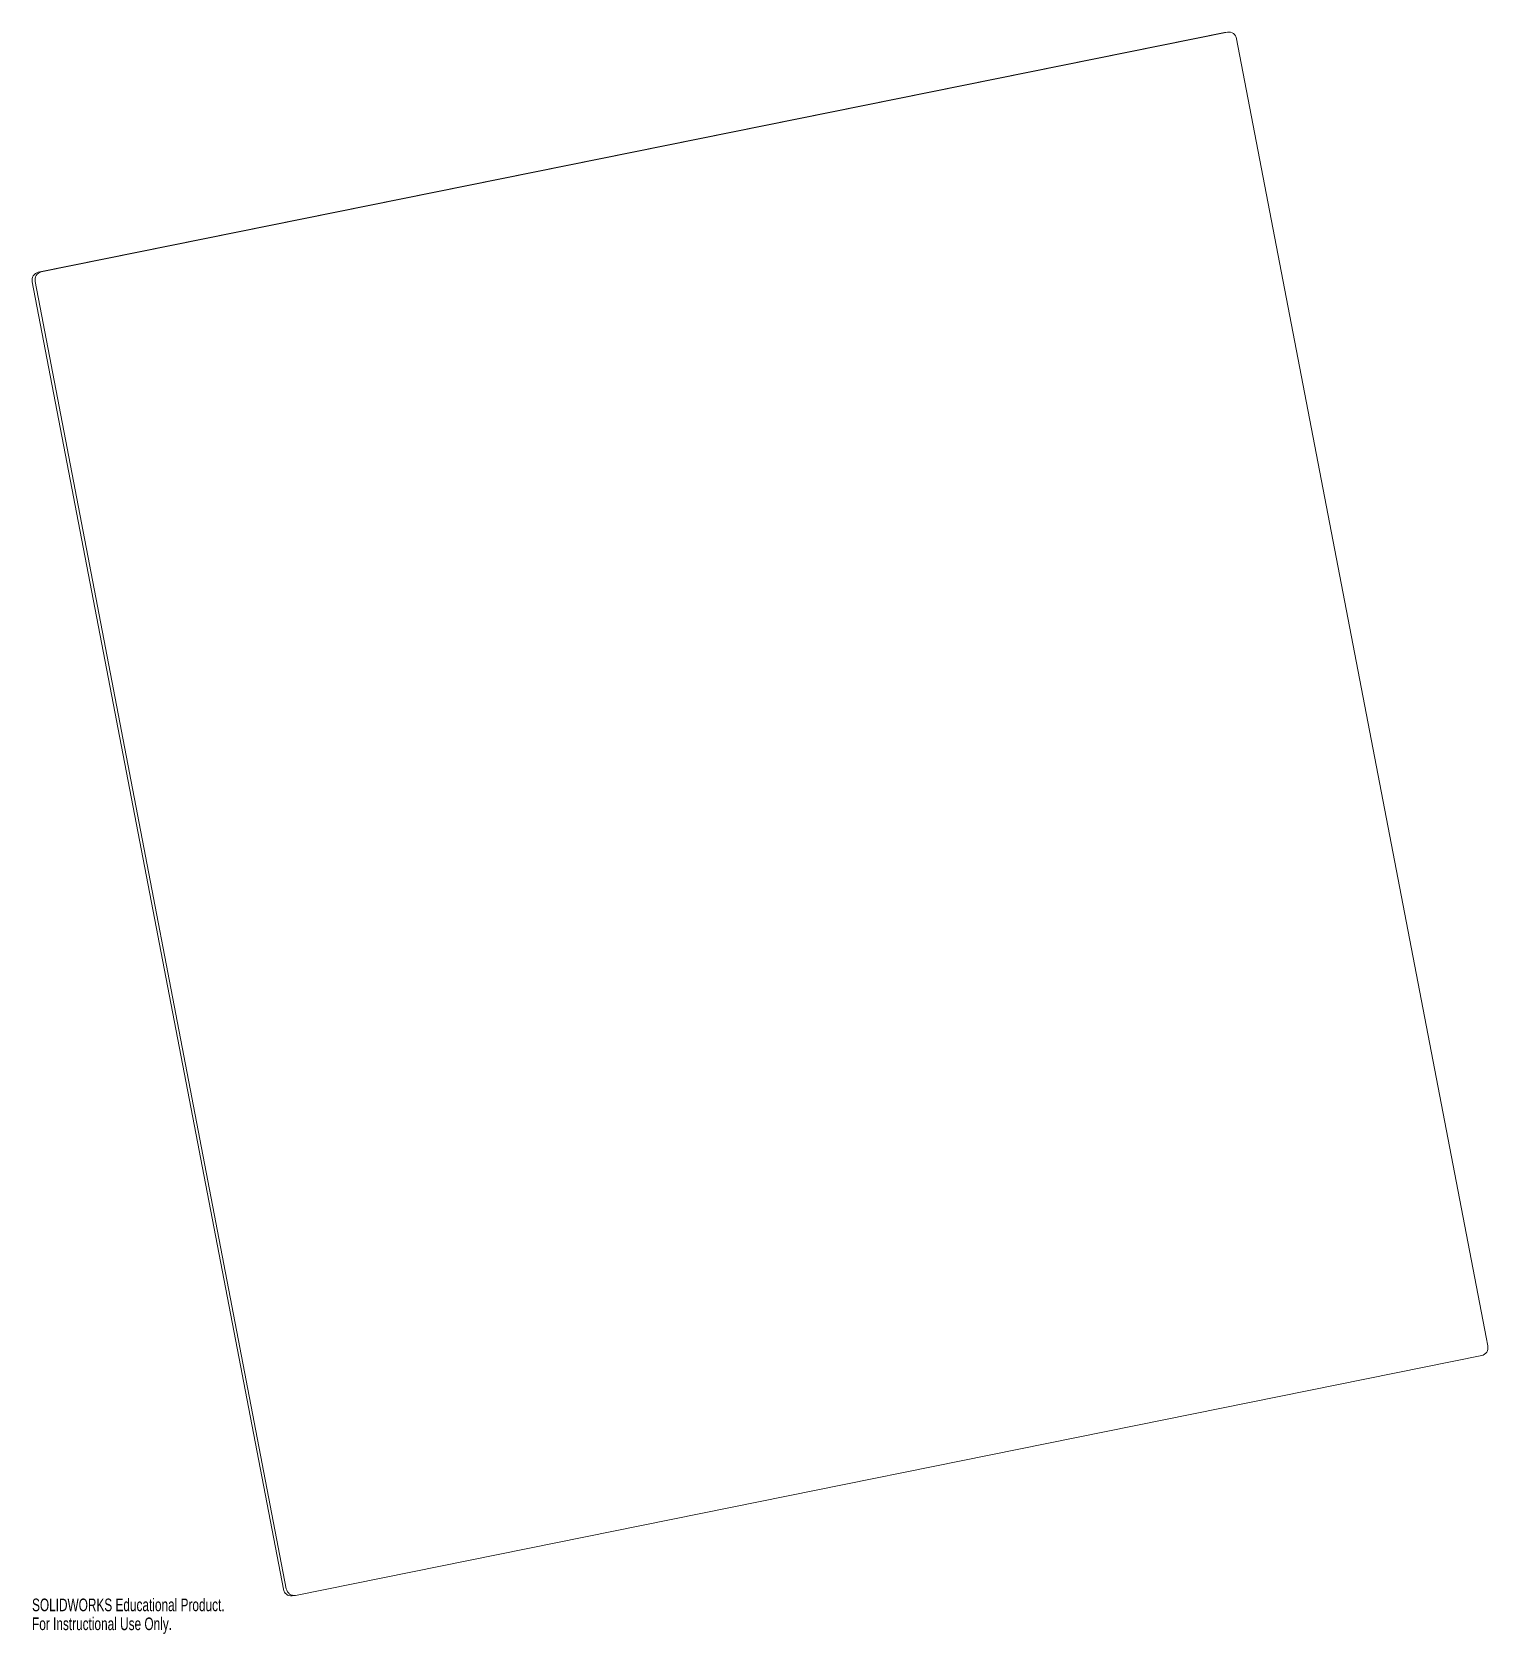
# Model space of a CAD drawing. Header units: inches. Extents: x -10.9 to 11, y -12.4 to 11.8.
import ezdxf

# ---------------------------------------------------------------- set-up
doc = ezdxf.new("R2010")
doc.units = ezdxf.units.IN
doc.header["$MEASUREMENT"] = 0
doc.styles.add('SLDTEXTSTYLE0', font='TXT', dxfattribs={"width": 0.7})

msp = doc.modelspace()

# ---------------------------------------------------------------- linework, layer by layer
at = {"color": 7, "linetype": 'Continuous', "lineweight": 15}
for p, q in [((7.02, 11.777), (-10.85, 8.164)), ((7.064, 11.782), (-10.806, 8.17)), ((7.028, 11.778), (7.02, 11.777)), ((7.072, 11.784), (7.028, 11.778)), ((10.985, -8.013), (7.202, 11.683)), ((-10.941, 8.018), (-7.158, -11.677)), ((-10.897, 8.024), (-7.114, -11.672)), ((-6.975, -11.772), (10.894, -8.159)), ((-7.028, -11.778), (-6.984, -11.773))]:
    msp.add_line(p, q, dxfattribs=at)
for centre, radius, start, end in [((7.084, 11.664), 0.12, 8.9069, 99.5249), ((-10.822, 8.045), 0.122, 103.4844, 192.6141), ((-10.777, 8.051), 0.122, 103.4844, 192.6141), ((10.866, -8.04), 0.122, 283.4844, 12.6141), ((-7.039, -11.659), 0.12, 189.0004, 275.2936), ((-6.995, -11.653), 0.12, 188.9069, 279.5249)]:
    msp.add_arc(centre, radius, start, end, dxfattribs=at)

# ---------------------------------------------------------------- texts
at = {"color": 7, "linetype": 'Continuous', "char_height": 0.1903, "attachment_point": 1, "style": 'SLDTEXTSTYLE0'}
for s, insert in [('SOLIDWORKS Educational Product.', (-10.944, -11.819)), ('For Instructional Use Only.', (-10.944, -12.104))]:
    msp.add_mtext(s, dxfattribs=dict(at, insert=insert))

doc.saveas('drawing.dxf')
